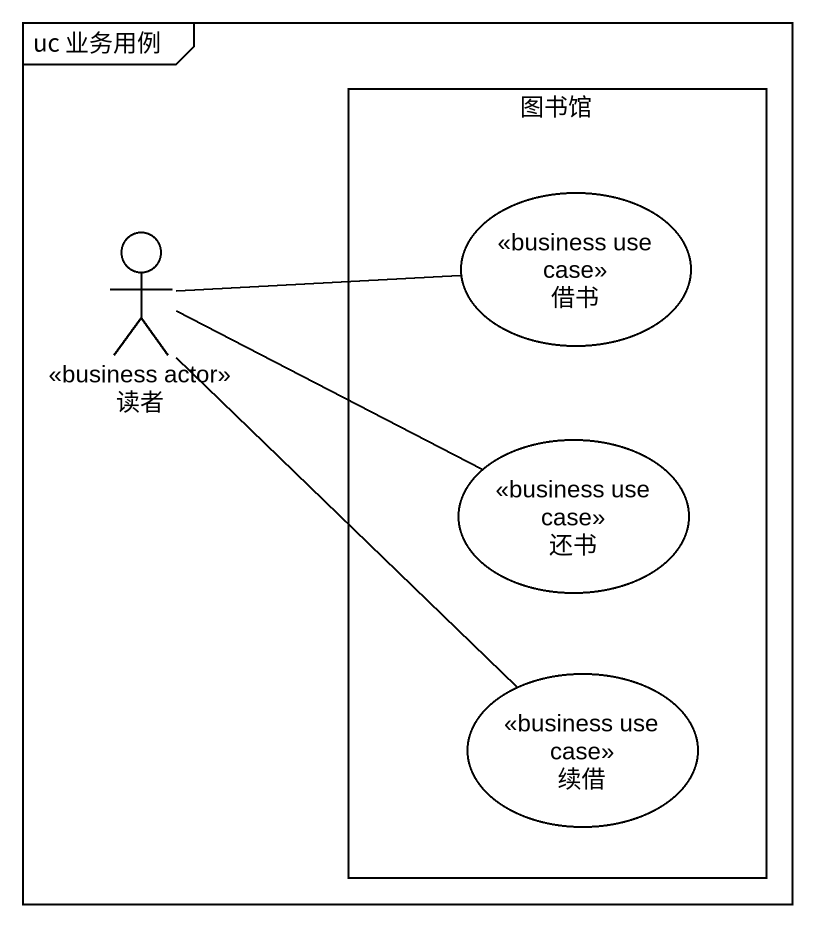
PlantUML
@startuml
mainframe uc 业务用例
rectangle 图书馆 {
  usecase 借书 <<business use case>>
  usecase 还书 <<business use case>>
  usecase 续借 <<business use case>>
}
actor 读者 <<business actor>>
读者 -right- 借书
读者 -right- 还书
读者 -- 续借
@enduml
